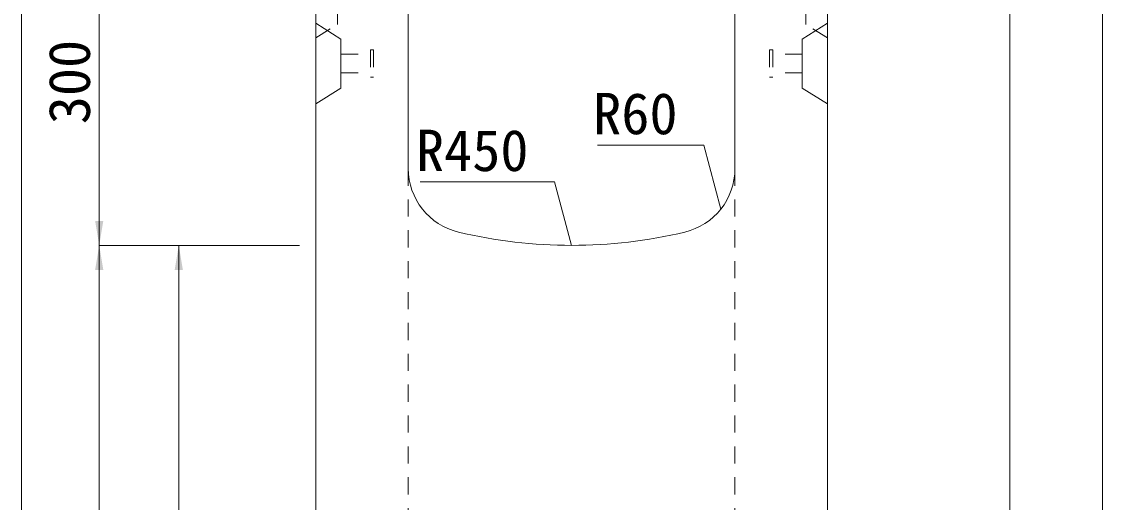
# Model space of a CAD drawing. Units: millimetres at full size; details may follow other scales. Extents: x -3301 to 90699, y 107523 to 139162.
# Drawn here: x 26147 to 27140, y 119067 to 119508 of the extents above; entities that cross this region are included whole.
import ezdxf
from ezdxf.enums import TextEntityAlignment as Align

# ---------------------------------------------------------------- set-up
doc = ezdxf.new("R2010")
doc.units = ezdxf.units.MM
doc.header["$LTSCALE"] = 21
doc.linetypes.add('USER1', pattern=[1.35, 0.75, -0.6])
for name, color, linetype, lineweight in [('寸法線', 7, 'Continuous', 9), ('引出線', 4, 'Continuous', 9), ('本体', 2, 'Continuous', 9), ('ｲﾝｻｰﾄ', 3, 'USER1', 5)]:
    doc.layers.add(name, color=color, linetype=linetype, lineweight=lineweight)
doc.styles.add('ＭＳ ゴシック', font='')
doc.styles.get('ＭＳ ゴシック').set_extended_font_data('MS Gothic')

# ---------------------------------------------------------------- blocks, each defined once
blk = doc.blocks.new('filled_arrow')
at = {"color": 0, "linetype": 'Continuous', "lineweight": -2}
blk.add_solid([(7.5, 1.25), (0, 0), (7.5, -1.25)], dxfattribs=at)

msp = doc.modelspace()

# ---------------------------------------------------------------- linework, layer by layer
at = {"layer": '寸法線'}
for p, q in [((27139.77, 119744.64), (27139.77, 118152.64)), ((26147.2, 118152.64), (26147.2, 119682.64)), ((26218.47, 119602.64), (26218.47, 119302.64)), ((27054.67, 118152.64), (27054.67, 119602.64)), ((26402.31, 119302.64), (26218.47, 119302.64)), ((26218.47, 119302.64), (26218.47, 118152.64)), ((26402.31, 119302.64), (26218.47, 119302.64)), ((26291.54, 118252.64), (26291.54, 119302.64)), ((26402.31, 119302.64), (26291.54, 119302.64))]:
    msp.add_line(p, q, dxfattribs=at)
at = {"layer": '引出線'}
for points in [[(26789.37, 119335.96), (26773.63, 119394.7), (26676.13, 119394.7)], [(26652.31, 119302.64), (26636.71, 119360.85), (26513.22, 119360.85)]]:
    msp.add_lwpolyline(points, dxfattribs=at)
at = {"layer": '本体', "lineweight": 20}
for p, q in [((26417.31, 119602.64), (26417.31, 118152.64)), ((26502.31, 119602.64), (26502.31, 119373.17)), ((26802.31, 119602.64), (26802.31, 119373.17)), ((26887.31, 119602.64), (26887.31, 118152.64))]:
    msp.add_line(p, q, dxfattribs=at)
at = {"layer": '本体', "linetype": 'USER1'}
for p, q in [((26437.31, 119602.64), (26437.31, 119505.64)), ((26867.31, 119602.64), (26867.31, 119505.64)), ((26417.31, 119493.14), (26437.31, 119505.64)), ((26887.31, 119493.14), (26867.31, 119505.64)), ((26502.31, 119373.17), (26502.31, 118252.64)), ((26802.31, 119373.17), (26802.31, 118252.64))]:
    msp.add_line(p, q, dxfattribs=at)
at = {"layer": '本体'}
for p, q in [((26417.31, 119506.64), (26440.51, 119492.14)), ((26887.31, 119506.64), (26864.11, 119492.14)), ((26440.51, 119492.14), (26440.51, 119447.14)), ((26864.11, 119492.14), (26864.11, 119447.14)), ((26417.31, 119432.64), (26440.51, 119447.14)), ((26887.31, 119432.64), (26864.11, 119447.14))]:
    msp.add_line(p, q, dxfattribs=at)
at = {"layer": '本体', "lineweight": 13}
for centre, radius, start, end in [((26562.31, 119373.17), 60, 180, 256.65764), ((26742.31, 119373.17), 60, 283.34236, 0), ((26652.31, 119752.64), 450, 256.65764, 283.34236)]:
    msp.add_arc(centre, radius, start, end, dxfattribs=at)
at = {"layer": 'ｲﾝｻｰﾄ'}
for p, q in [((26440.51, 119478.14), (26467.51, 119478.14)), ((26467.51, 119482.14), (26467.51, 119457.14)), ((26467.51, 119482.14), (26470.51, 119482.14)), ((26470.51, 119482.14), (26470.51, 119457.14)), ((26834.1, 119482.14), (26834.1, 119457.14)), ((26837.1, 119482.14), (26834.1, 119482.14)), ((26837.1, 119482.14), (26837.1, 119457.14)), ((26864.11, 119478.14), (26837.1, 119478.14)), ((26440.51, 119461.14), (26467.51, 119461.14)), ((26467.51, 119457.14), (26470.51, 119457.14)), ((26837.1, 119457.14), (26834.1, 119457.14)), ((26864.11, 119461.14), (26837.1, 119461.14))]:
    msp.add_line(p, q, dxfattribs=at)

# ---------------------------------------------------------------- block references
at = {"layer": '寸法線', "xscale": 3, "yscale": 3}
for p, rotation in [((26218.47, 119302.64), 90), ((26218.47, 119302.64), 270), ((26291.54, 119302.64), 270)]:
    msp.add_blockref('filled_arrow', p, dxfattribs=dict(at, rotation=rotation))
at = {"layer": '引出線', "xscale": 0.0667, "yscale": 0.0667, "rotation": 105}
for p in [(26789.37, 119335.96), (26652.31, 119302.64)]:
    msp.add_blockref('filled_arrow', p, dxfattribs=at)

# ---------------------------------------------------------------- texts
at = {"layer": '寸法線', "style": 'ＭＳ ゴシック'}
msp.add_text('300', height=37.98, rotation=90, dxfattribs=at).set_placement((26190.97, 119452.64), align=Align.MIDDLE_CENTER)
at = {"layer": '引出線', "style": 'ＭＳ ゴシック'}
for s, p in [('R60', (26749.63, 119442.7)), ('R450', (26612.71, 119408.85))]:
    msp.add_text(s, height=37.98, dxfattribs=at).set_placement(p, align=Align.TOP_RIGHT)

doc.saveas('drawing.dxf')
